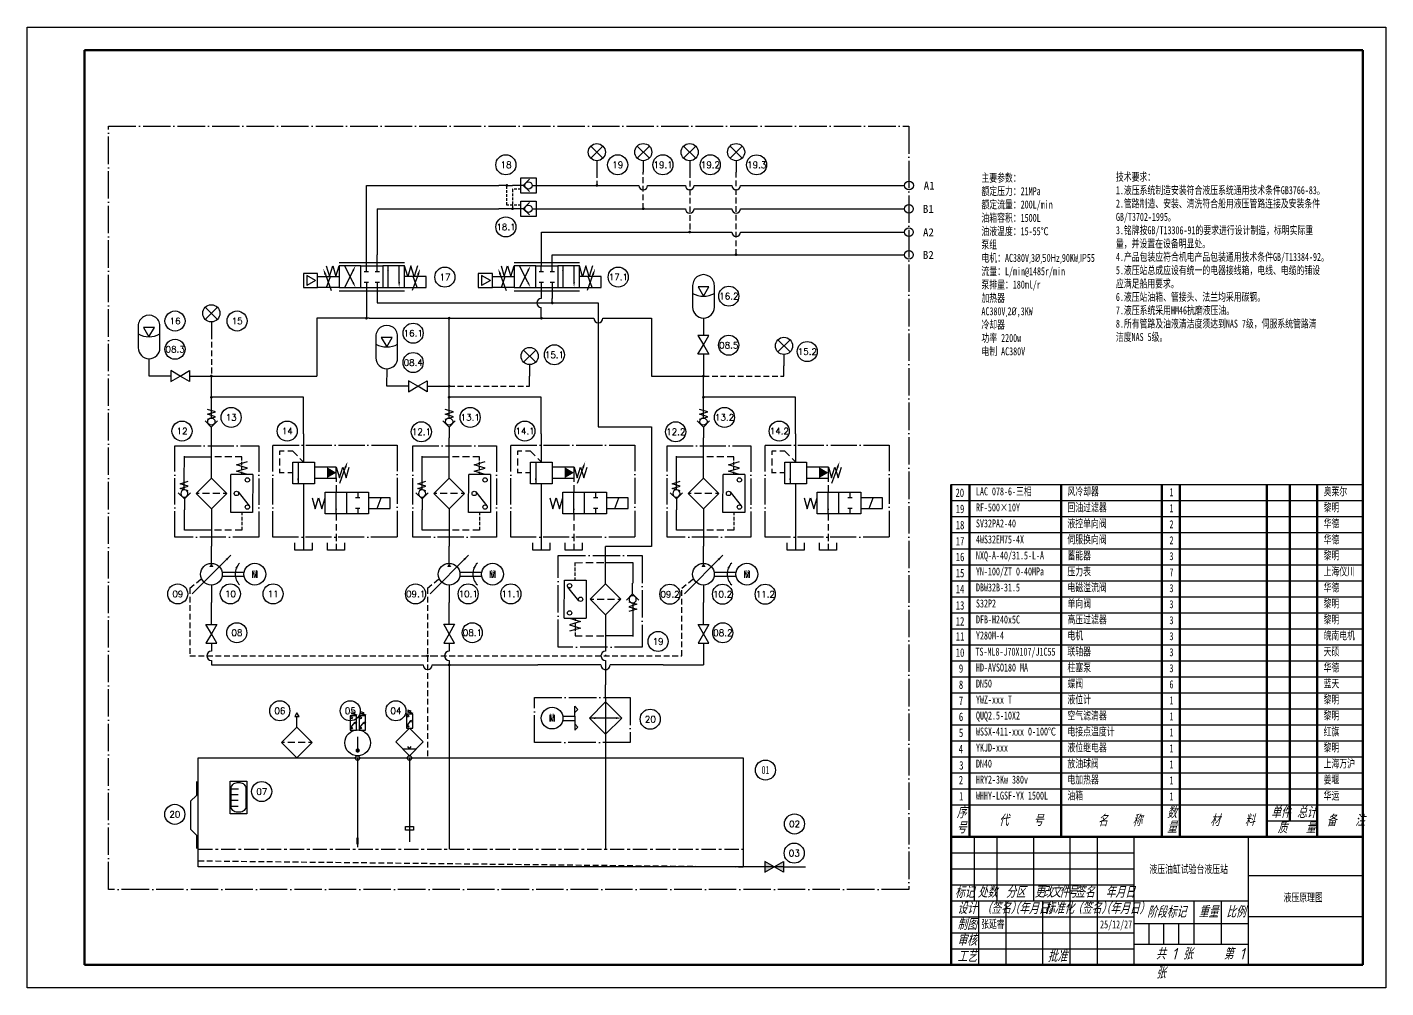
# Model space of a CAD drawing. Extents: x 245 to 8263, y -367 to 526.
# Drawn here: x 6086 to 6680, y 83 to 503 of the extents above; entities that cross this region are included whole.
import ezdxf
from ezdxf.enums import TextEntityAlignment as Align

# ---------------------------------------------------------------- set-up
doc = ezdxf.new("R2010")
doc.units = 0
doc.header["$LTSCALE"] = 5
doc.header["$MEASUREMENT"] = 0
for name, pattern in [('ACAD_ISO04W100', [30, 24, -3, 0, -3]), ('CENTER', [2, 1.25, -0.25, 0.25, -0.25]), ('HIDDEN', [0.375, 0.25, -0.125])]:
    doc.linetypes.add(name, pattern=pattern)
doc.layers.get('0').update_dxf_attribs({"linetype": 'CONTINUOUS'})
for name, color, linetype in [('11', 1, 'CONTINUOUS'), ('12', 2, 'CONTINUOUS'), ('16', 6, 'CONTINUOUS')]:
    doc.layers.add(name, color=color, linetype=linetype)
for name, color, linetype, lineweight in [('L7', 4, 'CONTINUOUS', 25), ('标注层', 7, 'CONTINUOUS', 25), ('符号 (ISO)', 7, 'CONTINUOUS', 25), ('粗实线', 7, 'CONTINUOUS', 50), ('细实线', 7, 'CONTINUOUS', 25)]:
    doc.layers.add(name, color=color, linetype=linetype, lineweight=lineweight)
doc.styles.add('GB 3.5', font='simfang.ttf', dxfattribs={"width": 0.7, "height": 3.5})
doc.styles.add('GB（5.0）', font='仿宋_GB2312.ttf', dxfattribs={"width": 0.75})
doc.styles.add('HZ', font='txt', dxfattribs={"bigfont": 'hztxt'})
doc.styles.get("Standard").update_dxf_attribs({"font": '仿宋_GB2312.ttf', "height": 3.5})
doc.styles.add('样式 1', font='gbeitc.shx', dxfattribs={"height": 18, "bigfont": 'gbcbig.shx'})

# ---------------------------------------------------------------- blocks, each defined once
blk = doc.blocks.new('单向阀（简易符号）带弹簧')
at = {"layer": '11'}
for p, q in [((1.92, 11.94), (-1.83, 13.07)), ((-0.03, 9.18), (-0.03, 14.18)), ((-2.88, 7.8), (-0.05, 4.97)), ((-1.83, 8.58), (1.92, 9.69)), ((-1.81, 10.82), (1.92, 11.94)), ((1.92, 9.69), (-1.81, 10.82)), ((-0.05, 4.97), (2.78, 7.8)), ((-0.05, 4.98), (-0.05, -0.02))]:
    blk.add_line(p, q, dxfattribs=at)
blk.add_circle((-0.05, 7.44), 1.67, dxfattribs=at)
blk = doc.blocks.new('过滤器')
at = {"layer": '11'}
for p, q in [((10.08, 0.04), (17.15, 7.11)), ((17.15, 7.11), (24.22, 0.04)), ((17.15, -7.04), (10.08, 0.04)), ((24.22, 0.04), (17.15, -7.04)), ((10.09, -0.01), (0.09, -0.01)), ((24.24, -0.01), (34.24, -0.01))]:
    blk.add_line(p, q, dxfattribs=at)
at = {"layer": '12'}
for p, q in [((17.15, 7.11), (17.15, 5.44)), ((17.15, 3.85), (17.15, 0.65)), ((17.15, -0.95), (17.15, -4.15)), ((17.15, -5.69), (17.15, -7.03))]:
    blk.add_line(p, q, dxfattribs=at)
blk = doc.blocks.new('5236', base_point=(344.92, 42.98))
at = {"layer": '11'}
for p, q in [((342.02, 47.87), (343.5, 42.87)), ((343.5, 42.87), (345, 47.86)), ((345, 47.86), (346.51, 42.87)), ((346.51, 42.87), (348.01, 47.87))]:
    blk.add_line(p, q, dxfattribs=at)
blk = doc.blocks.new('回油过滤器')
at = {"layer": '11'}
for p, q in [((0, -7.14), (0, 0)), ((0, -7.36), (12.47, -7.36)), ((12.47, -7.36), (12.47, -16.78)), ((-18.99, -32.95), (-18.97, -15.46)), ((-18.97, -15.46), (-8.97, -15.48)), ((-12.31, -24.92), (-17.34, -18.62)), ((-8.97, -15.48), (-8.99, -32.97)), ((12.48, -30.98), (12.47, -41.39)), ((-18.99, -32.95), (-8.99, -32.97)), ((12.47, -41.08), (0, -41.07)), ((0, -41.3), (0, -49.85))]:
    blk.add_line(p, q, dxfattribs=at)
for centre in [(-16.52, -17.96), (-11.52, -24.23), (-16.54, -30.48)]:
    blk.add_circle(centre, 1, dxfattribs=at)
at = {"layer": '12', "linetype": 'HIDDEN', "ltscale": 2.5}
for p, q in [((-13.98, -11.21), (-13.98, -9.61)), ((-13.97, -7.37), (0, -7.36)), ((-14, -34.96), (-14.01, -36.56)), ((-14.01, -37.21), (-14.01, -38.81)), ((-14, -32.99), (-14, -34.16)), ((-14.01, -39.47), (-14.01, -41.07)), ((-14.01, -41.05), (0, -41.07))]:
    blk.add_line(p, q, dxfattribs=at)
at = {"layer": '12'}
for p, q in [((-13.98, -13.47), (-13.98, -11.87)), ((-13.97, -8.96), (-13.97, -7.36)), ((-13.98, -15.44), (-13.98, -14.27))]:
    blk.add_line(p, q, dxfattribs=at)
at = {"layer": '12', "linetype": 'ACAD_ISO04W100', "ltscale": 0.1}
blk.add_lwpolyline([(-21.8, -4.13), (16.79, -4.13), (16.79, -46.19), (-21.8, -46.19)], close=True, dxfattribs=at)
at = {"layer": '11', "rotation": 90}
blk.add_blockref('过滤器', (-0.01, -41.39), dxfattribs=at)
at = {"layer": '11', "xscale": -1}
for name, p, rotation in [('单向阀（简易符号）带弹簧', (12.52, -16.8), 180), ('5236', (-11.64, -35.88), 89.93440482208143)]:
    blk.add_blockref(name, p, dxfattribs=dict(at, rotation=rotation))
blk = doc.blocks.new('电动机')
at = {"layer": '11'}
blk.add_circle((0.01, -0.08), 5, dxfattribs=at)
at = {"layer": '11', "style": 'HZ'}
blk.add_text('M', height=3.2, dxfattribs=at).set_placement((0.07, -0.1), align=Align.MIDDLE)
blk = doc.blocks.new('单向变量液压泵')
at = {"layer": '11'}
for p, q in [((-0.06, 17.98), (-0.06, 25.98)), ((8.8, 21.77), (-8.88, 4.09)), ((4.81, 14.06), (14.9, 14.06)), ((-0.06, 8.01), (-0.06, 0.01)), ((14.9, 12.06), (4.83, 12.06))]:
    blk.add_line(p, q, dxfattribs=at)
blk.add_circle((-0.08, 13.06), 5, dxfattribs=at)
blk.add_arc((17.85, 13.18), 7.03, 134.69287, 225.36484, dxfattribs=at)
at = {"layer": '12'}
for points in [[(6.48, 20.1), (7.15, 19.41), (8.86, 21.79)], [(-0.06, 18.05), (-1.06, 16.32), (0.94, 16.32)], [(10.89, 16.02), (11.7, 15.49), (12.87, 18.17)]]:
    blk.add_solid(points, dxfattribs=at)
blk = doc.blocks.new('变量泵')
at = {"layer": '11', "xscale": 0.95, "yscale": 0.95, "zscale": 0.95}
for name, p in [('单向变量液压泵', (0.06, -24.68)), ('电动机', (18.95, -12.19))]:
    blk.add_blockref(name, p, dxfattribs=at)
at = {"layer": '11', "insert": (18.21, -10.36), "char_height": 3.5, "width": 3.8597, "attachment_point": 1, "style": 'GB 3.5'}
blk.add_mtext('M', dxfattribs=at)
blk = doc.blocks.new('5171', base_point=(201.3, 88.5))
at = {"layer": '11'}
for p, q in [((201.38, 88.43), (201.38, 93.43)), ((213.38, 88.43), (201.38, 88.43)), ((213.38, 93.43), (213.38, 88.43))]:
    blk.add_line(p, q, dxfattribs=at)
blk = doc.blocks.new('先导式电磁溢流阀')
at = {"layer": '11'}
for p, q in [((14.07, 5.12), (14.07, -7.91)), ((9.07, -7.91), (19.07, -7.91)), ((9.07, -17.91), (9.07, -7.91)), ((11.58, -7.87), (11.58, -17.89)), ((19.07, -7.91), (19.07, -17.91)), ((29.11, -10.25), (19.13, -10.25)), ((29.11, -10.21), (30.59, -15.21)), ((29.11, -15.25), (29.11, -10.25)), ((30.59, -15.21), (32.1, -10.22)), ((33.27, -10.43), (30.6, -17.74)), ((32.1, -10.22), (33.6, -15.21)), ((33.6, -15.21), (35.1, -10.21)), ((19.07, -17.91), (9.07, -17.91)), ((14.07, -17.91), (14.07, -48.31)), ((19.11, -15.25), (29.11, -15.25)), ((17.96, -24.33), (19.44, -29.33)), ((19.44, -29.33), (20.95, -24.35)), ((20.95, -24.35), (22.45, -29.33)), ((22.45, -29.33), (23.95, -24.33)), ((23.99, -31.77), (23.99, -21.77)), ((23.99, -21.77), (43.99, -21.77)), ((29.01, -31.77), (29.01, -21.76)), ((33.99, -31.74), (33.99, -21.74)), ((38.02, -24.26), (40.02, -24.26)), ((39.02, -21.78), (39.02, -24.26)), ((53.98, -24.28), (43.98, -24.28)), ((43.99, -21.77), (43.99, -31.77)), ((47.91, -29.28), (49.73, -24.28)), ((53.98, -29.28), (53.98, -24.28)), ((40.02, -29.26), (38.02, -29.26)), ((39.02, -29.26), (39.02, -31.78)), ((43.98, -29.28), (53.98, -29.28)), ((33.99, -31.77), (23.99, -31.77)), ((43.99, -31.77), (33.99, -31.77))]:
    blk.add_line(p, q, dxfattribs=at)
at = {"layer": '12'}
for p, q in [((3.04, -2.9), (3.04, -4.62)), ((5.16, -2.93), (3.04, -2.93)), ((3.04, -6.22), (3.04, -9.42)), ((9.07, -2.93), (6.76, -2.93)), ((11.26, -5.09), (9.08, -2.91)), ((14.09, -7.91), (12.39, -6.22)), ((3.04, -11.02), (3.04, -12.92)), ((5.16, -12.91), (3.04, -12.91)), ((9.07, -12.91), (6.76, -12.91)), ((29.04, -15.19), (29.04, -16.91)), ((29.04, -18.51), (29.04, -21.71)), ((29.02, -31.53), (29.02, -34.82)), ((29.02, -36.42), (29.02, -39.36)), ((29.02, -40.97), (29.02, -44.26)), ((29.02, -45.46), (29.02, -48.4))]:
    blk.add_line(p, q, dxfattribs=at)
at = {"layer": '12', "linetype": 'ACAD_ISO04W100', "ltscale": 0.1}
blk.add_lwpolyline([(-0.03, -0.06), (57.08, -0.06), (57.08, -42.45), (-0.03, -42.45)], close=True, dxfattribs=at)
at = {"layer": '12'}
for points in [[(24.83, -15.24), (29.1, -12.77), (24.83, -10.26)], [(32.84, -10.27), (33.74, -10.59), (34.27, -7.72)], [(11.12, -15.37), (11.96, -15.37), (11.54, -17.89)], [(29.45, -29.26), (28.61, -29.26), (29.03, -31.78)]]:
    blk.add_solid(points, dxfattribs=at)
at = {"layer": '11', "xscale": 0.66, "yscale": 0.66, "zscale": 0.66}
for p in [(10.05, -48.32), (24.94, -48.32)]:
    blk.add_blockref('5171', p, dxfattribs=at)
blk = doc.blocks.new('5172', base_point=(208.32, 41.13))
at = {"layer": '11'}
for p, q in [((213.14, 46.67), (203.14, 46.67)), ((203.14, 36.67), (213.14, 36.67))]:
    blk.add_line(p, q, dxfattribs=at)
for centre, start, end in [((203.14, 41.67), 90, 270), ((213.14, 41.67), 270, 90)]:
    blk.add_arc(centre, 5, start, end, dxfattribs=at)
blk = doc.blocks.new('FHYF27')
at = {"layer": '11'}
blk.add_line((-0.03, 8.01), (-0.03, 0.01), dxfattribs=at)
blk.add_lwpolyline([(2.49, 22.4), (-2.51, 22.4), (-0.01, 18.07)], close=True, dxfattribs=at)
blk.add_arc((0.01, 28.12), 10.05, 240.16091, 299.83909, dxfattribs=at)
at = {"layer": '11', "rotation": 90}
blk.add_blockref('5172', (0.55, 18.19), dxfattribs=at)
blk = doc.blocks.new('截止阀')
at = {"layer": '11'}
for p, q in [((10.02, 0.01), (0.02, 0.01)), ((14.37, 0.01), (10.04, 2.51)), ((10.04, 2.51), (10.04, -2.49)), ((10.04, -2.49), (14.37, 0.01)), ((14.36, 0.01), (18.69, 2.51)), ((18.69, -2.49), (14.36, 0.01)), ((18.69, 2.51), (18.69, -2.49)), ((18.71, 0.01), (28.71, 0.01))]:
    blk.add_line(p, q, dxfattribs=at)
blk = doc.blocks.new('圆点')
at = {"layer": '12', "const_width": 0.625}
blk.add_lwpolyline([(-0.35, 0.06, 1), (0.28, 0.06, 1)], format="xyb", close=True, dxfattribs=at)
blk = doc.blocks.new('E型')
at = {"layer": '11'}
for p, q in [((1.5, 7.43), (3.5, 7.43)), ((2.49, 7.43), (2.49, 9.94)), ((6.5, 7.43), (8.5, 7.43)), ((7.49, 7.43), (7.49, 9.94)), ((1.5, 2.54), (3.5, 2.54)), ((2.49, 2.54), (2.49, 0.02)), ((6.5, 2.54), (8.5, 2.54)), ((7.49, 2.54), (7.49, 0.02))]:
    blk.add_line(p, q, dxfattribs=at)
blk = doc.blocks.new('5221', base_point=(319.6, 303.8))
at = {"layer": '11'}
blk.add_line((318.28, 300.92), (315.62, 293.63), dxfattribs=at)
at = {"layer": '12'}
blk.add_solid([(317.83, 301.09), (318.73, 300.76), (319.26, 303.63)], dxfattribs=at)
blk = doc.blocks.new('FHYA10', base_point=(659.66, 112.03))
at = {"layer": '11'}
for p, q in [((653.65, 112.02), (655.13, 107.02)), ((655.13, 107.02), (656.64, 112)), ((656.64, 112), (658.14, 107.02)), ((658.14, 107.02), (659.64, 112.02))]:
    blk.add_line(p, q, dxfattribs=at)
blk = doc.blocks.new('FHYA13', base_point=(778.42, 446.4))
at = {"layer": '11'}
for p, q in [((768.41, 451.41), (778.41, 451.41)), ((768.41, 446.41), (768.41, 451.41)), ((772.54, 446.41), (774.36, 451.41)), ((778.41, 446.41), (768.41, 446.41))]:
    blk.add_line(p, q, dxfattribs=at)
blk = doc.blocks.new('电磁换向阀')
at = {"layer": '11'}
for p, q in [((-2.49, 10.03), (-2.49, 15.03)), ((2.49, 10.03), (2.49, 15.03)), ((-25.04, 6.49), (-31.54, 6.49)), ((-31.54, 6.49), (-31.54, -0.01)), ((-25.04, -0.01), (-25.04, 6.49)), ((-15.07, 11.48), (14.98, 11.48)), ((-15.04, 9.99), (-15.04, -0.01)), ((-5.04, 9.99), (-15.04, 9.99)), ((-8.68, 2.28), (-12.59, 10.04)), ((-8.65, 7.76), (-12.54, 0.02)), ((-5.04, -0.01), (-5.04, 9.99)), ((-5, 9.99), (5, 9.99)), ((15, 10), (5, 10)), ((5, 10), (5, 0)), ((7.46, 0.06), (7.46, 10.04)), ((12.54, 2.54), (12.54, 10.01)), ((15, 0), (15, 10)), ((-30, 5.59), (-30, 0.9)), ((-25.93, 3.24), (-30, 5.59)), ((-25.93, 3.24), (-30, 0.9)), ((-5, 0), (5, 0)), ((-31.54, -0.01), (-25.04, -0.01)), ((-15.07, -1.52), (14.98, -1.52)), ((-15.04, -0.01), (-5.04, -0.01)), ((-2.53, -0.01), (-2.53, -5.01)), ((2.49, -0.01), (2.49, -5.01)), ((5, 0), (15, 0))]:
    blk.add_line(p, q, dxfattribs=at)
at = {"layer": '12'}
for points in [[(-9.02, 7.95), (-8.27, 7.57), (-7.52, 10.01)], [(7, 7.52), (7.84, 7.52), (7.42, 10.04)], [(-8.3, 2.47), (-9.05, 2.09), (-7.54, 0.03)], [(12.96, 2.54), (12.12, 2.54), (12.54, 0.02)]]:
    blk.add_solid(points, dxfattribs=at)
at = {"layer": '11', "xscale": -1}
blk.add_blockref('5221', (-22.71, 8.83), dxfattribs=at)
at = {"layer": '11'}
blk.add_blockref('5221', (22.57, 8.83), dxfattribs=at)
at = {"layer": '16'}
for name, p in [('FHYA10', (-15.02, 10.02)), ('FHYA13', (-15.03, -0.02))]:
    blk.add_blockref(name, p, dxfattribs=at)
at = {"layer": '16', "xscale": -1}
for name, p in [('FHYA10', (14.98, 10.02)), ('FHYA13', (14.99, -0.02))]:
    blk.add_blockref(name, p, dxfattribs=at)
blk = doc.blocks.new('伺服阀')
at = {"layer": '11', "xscale": 0.95, "yscale": 0.95, "zscale": 0.95}
for name, p in [('电磁换向阀', (-2.36, 10.81)), ('E型', (-7.13, 10.78))]:
    blk.add_blockref(name, p, dxfattribs=at)
blk = doc.blocks.new('双向液压锁')
at = {"layer": '11'}
for p, q in [((3.72, 0), (0, 0)), ((3.72, 0), (6.24, 0)), ((11.24, 0), (6.24, 0)), ((10.2, -0.02), (10.18, 3.48)), ((10.18, 3.48), (17.18, 3.48)), ((14.07, 2.83), (11.24, 0)), ((11.24, 0), (14.07, -2.83)), ((17.18, 3.48), (17.18, -3.52)), ((10.18, -3.52), (10.15, -0.02)), ((17.18, -3.52), (10.18, -3.52)), ((15.45, -0.01), (20.45, -0.01)), ((11.24, -10.74), (0.01, -10.74)), ((10.18, -14.26), (10.15, -10.76)), ((10.2, -10.76), (10.18, -7.26)), ((10.18, -7.26), (17.18, -7.26)), ((14.07, -7.91), (11.24, -10.74)), ((11.24, -10.74), (14.07, -13.57)), ((15.45, -10.75), (20.45, -10.75)), ((17.18, -7.26), (17.18, -14.26)), ((17.18, -14.26), (10.18, -14.26))]:
    blk.add_line(p, q, dxfattribs=at)
for centre in [(13.7, 0.01), (13.7, -10.73)]:
    blk.add_circle(centre, 1.67, dxfattribs=at)
at = {"layer": '12', "linetype": 'HIDDEN'}
for p, q in [((3.72, -9.01), (3.72, 0)), ((10.17, -1.77), (6.33, -1.79)), ((6.33, -1.79), (6.33, -10.74)), ((10.19, -9.01), (3.72, -9.01))]:
    blk.add_line(p, q, dxfattribs=at)
blk = doc.blocks.new('风冷却器')
at = {"layer": '11'}
for p, q in [((17.62, -8.03), (17.62, -3.7)), ((17.62, -6.53), (19.04, -5.12)), ((24.05, -8.95), (31.12, -1.88)), ((31.12, -0.11), (31.12, -14.19)), ((31.12, -1.88), (38.19, -8.95)), ((12.41, -9.93), (17.62, -9.93)), ((12.42, -8.03), (17.62, -8.03)), ((17.62, -8.03), (17.62, -9.93)), ((17.62, -9.93), (17.62, -14.25)), ((17.62, -11.42), (19.04, -12.84)), ((31.12, -16.02), (24.05, -8.95)), ((35.63, -8.92), (24.09, -8.92)), ((38.19, -8.95), (31.12, -16.02)), ((17.62, -14.25), (19.04, -12.84)), ((31.12, -14.23), (31.12, -19.23))]:
    blk.add_line(p, q, dxfattribs=at)
at = {"layer": '12', "linetype": 'ACAD_ISO04W100', "ltscale": 0.1}
blk.add_lwpolyline([(0, 0), (41.91, 0), (41.91, -19.65), (0, -19.65)], close=True, dxfattribs=at)
at = {"layer": '12'}
for points in [[(26.61, -9.36), (26.61, -8.52), (24.09, -8.94)], [(35.63, -8.5), (35.63, -9.34), (38.15, -8.92)]]:
    blk.add_solid(points, dxfattribs=at)
at = {"layer": '11', "xscale": 0.95, "yscale": 0.95, "zscale": 0.95}
blk.add_blockref('电动机', (7.75, -8.88), dxfattribs=at)
at = {"layer": '11', "insert": (6.8, -7.04), "char_height": 3.5, "width": 4.8614, "attachment_point": 1, "style": 'GB 3.5'}
blk.add_mtext('M', dxfattribs=at)
blk = doc.blocks.new('压力指示器')
at = {"layer": '11'}
for p, q in [((-2.74, 11.49), (2.57, 6.19)), ((-2.73, 6.18), (2.57, 11.48)), ((-0.07, 5.09), (-0.07, 0.09))]:
    blk.add_line(p, q, dxfattribs=at)
blk.add_circle((-0.09, 8.84), 3.75, dxfattribs=at)
blk = doc.blocks.new('空气滤清器')
at = {"layer": '11'}
for p, q in [((-1, 19.09), (1.01, 19.09)), ((0.01, 20.82), (-0.99, 19.09)), ((1.01, 19.09), (0.01, 20.82)), ((0.01, 14.09), (0.01, 19.09)), ((-7.07, 7.07), (0, 14.14)), ((0, 14.14), (7.07, 7.07)), ((0, 0), (-7.07, 7.07)), ((7.07, 7.07), (0, 0))]:
    blk.add_line(p, q, dxfattribs=at)
at = {"layer": '12'}
for p, q in [((-5.73, 7.07), (-7.07, 7.07)), ((-0.99, 7.07), (-4.19, 7.07)), ((3.81, 7.07), (0.61, 7.07)), ((7.07, 7.07), (5.4, 7.07))]:
    blk.add_line(p, q, dxfattribs=at)
blk = doc.blocks.new('电液位计')
at = {"layer": '11'}
for p, q in [((0.48, -3.51), (3.89, -3.51)), ((0.48, -6.15), (3.8, -6.15)), ((0.48, -8.8), (3.8, -8.8)), ((0.48, -11.44), (3.8, -11.44))]:
    blk.add_line(p, q, dxfattribs=at)
blk.add_lwpolyline([(0, 0), (7.78, 0), (7.78, -14.95), (0, -14.95)], close=True, dxfattribs=at)
blk.add_lwpolyline([(3.33, -0.66), (4.45, -0.66, -0.414214), (7.3, -3.51), (7.3, -11.44, -0.414214), (4.45, -14.29), (3.33, -14.29, -0.414214), (0.48, -11.44), (0.48, -3.51, -0.414214)], format="xyb", close=True, dxfattribs=at)
blk = doc.blocks.new('液位继电器')
at = {"layer": '11'}
for p, q in [((0.49, 13), (-0.49, 13.3)), ((-0.49, 12.71), (0.49, 13)), ((0.49, 12.41), (-0.49, 12.71)), ((-0.49, 12.12), (0.49, 12.41)), ((-0.45, 12.94), (0.99, 12.41)), ((0, 8), (-4, 4)), ((-0.7, 8.72), (0.43, 10.22)), ((4, 4), (0, 8)), ((-4, 4), (0, 0)), ((0, 0), (4, 4)), ((-2, 2), (2, 2)), ((0, 2), (-0.47, 2.7)), ((0, 2), (0.47, 2.7))]:
    blk.add_line(p, q, dxfattribs=at)
blk.add_lwpolyline([(-0.92, 8), (0.92, 8), (0.92, 12.12), (-0.92, 12.12)], close=True, dxfattribs=at)
for centre in [(-0.49, 11.55), (-0.49, 8.57), (0.64, 10.06)]:
    blk.add_circle(centre, 0.26, dxfattribs=at)
blk.add_solid([(-0.48, 12.85), (-0.42, 13.03), (-0.98, 13.14)], dxfattribs=at)
blk = doc.blocks.new('电接点温度计')
at = {"layer": '11'}
for p, q in [((-0.75, 12.49), (-1.73, 12.79)), ((-1.73, 12.2), (-0.75, 12.49)), ((-0.75, 11.9), (-1.73, 12.2)), ((-1.73, 11.61), (-0.75, 11.9)), ((-1.69, 12.43), (-0.25, 11.9)), ((1.86, 12.49), (0.87, 12.79)), ((0.87, 11.61), (1.86, 11.9)), ((0.88, 12.2), (1.86, 12.49)), ((1.86, 11.9), (0.88, 12.2)), ((0.92, 12.43), (2.36, 11.9)), ((-1.93, 8.21), (-0.8, 9.7)), ((0.67, 8.21), (1.8, 9.7)), ((0.02, 1.52), (0.02, 5.49))]:
    blk.add_line(p, q, dxfattribs=at)
for points in [[(-2.16, 7.49), (-0.31, 7.49), (-0.31, 11.61), (-2.16, 11.61)], [(0.44, 7.49), (2.29, 7.49), (2.29, 11.61), (0.44, 11.61)]]:
    blk.add_lwpolyline(points, close=True, dxfattribs=at)
at = {"layer": '11', "const_width": 0.625}
blk.add_lwpolyline([(-0.29, 1.52, 1), (0.34, 1.52, 1)], format="xyb", close=True, dxfattribs=at)
at = {"layer": '11'}
for centre, radius in [((-1.73, 11.04), 0.26), ((-1.73, 8.05), 0.26), ((-0.6, 9.55), 0.26), ((0.88, 11.04), 0.26), ((0.88, 8.05), 0.26), ((2.01, 9.55), 0.26), ((0, 3.75), 3.75)]:
    blk.add_circle(centre, radius, dxfattribs=at)
for points in [[(-1.72, 12.34), (-1.65, 12.52), (-2.22, 12.62)], [(0.88, 12.34), (0.95, 12.52), (0.38, 12.62)]]:
    blk.add_solid(points, dxfattribs=at)
blk = doc.blocks.new('油箱组件')
at = {"layer": '11'}
h = blk.add_hatch(color=256, dxfattribs=at)
h.dxf.hatch_style = 1
h.paths.add_polyline_path([(70.13, 12.7), (69.03, 12.7), (69.03, 9.87), (70.13, 9.87)])
h = blk.add_hatch(color=256, dxfattribs=at)
h.dxf.hatch_style = 1
h.paths.add_polyline_path([(247.69, 2.37), (247.69, -2.38), (251.8, 0), (251.8, 0)])
h.paths.add_polyline_path([(251.8, 0), (251.81, 0), (255.92, -2.38), (255.92, 2.37)])
for p, q in [((69.58, 47.57), (69.58, 8.56)), ((92.34, 47.57), (92.34, 10.93))]:
    blk.add_line(p, q, dxfattribs=at)
blk.add_lwpolyline([(90.54, 17.59), (94.14, 17.59), (94.14, 15.95), (90.54, 15.95)], close=True, dxfattribs=at)
for centre in [(69.58, 47.57), (92.34, 47.57)]:
    blk.add_circle(centre, 1, dxfattribs=at)
at = {"layer": '12', "linetype": 'HIDDEN', "ltscale": 2}
blk.add_line((0, 2.62), (238.17, 0), dxfattribs=at)
at = {"layer": 'L7'}
for p, q in [((0, 47.57), (238.17, 47.57)), ((0, 0), (0, 47.57)), ((238.17, 47.57), (238.17, 0)), ((-0.79, 37.28), (-0.79, 31.17)), ((-0.79, 31.17), (-3.41, 28.74)), ((-3.41, 28.74), (-3.41, 16.43)), ((-3.41, 16.43), (-0.79, 13.81)), ((-0.79, 13.81), (-0.79, 7.99)), ((255.92, 0), (0, 0))]:
    blk.add_line(p, q, dxfattribs=at)
at = {"layer": 'L7', "linetype": 'CENTER'}
blk.add_line((0, 7.66), (238.17, 7.66), dxfattribs=at)
at = {"layer": '11'}
for name, p, xscale, yscale, zscale in [('空气滤清器', (43.09, 47.57), 0.95, 0.95, 0.95), ('电接点温度计', (69.65, 48.57), 1.5, 1.5, 1.5), ('液位继电器', (92.34, 48.57), 1.5, 1.5, 1.5), ('电液位计', (13.88, 37.43), 0.95, 0.95, 0.95), ('截止阀', (238.16, -0.01), 0.95, 0.95, 0.95)]:
    blk.add_blockref(name, p, dxfattribs=dict(at, xscale=xscale, yscale=yscale, zscale=zscale))

msp = doc.modelspace()

# ---------------------------------------------------------------- linework, layer by layer
msp.add_line((6510.174, 148.9604), (6530.1612, 148.9604))
at = {"layer": '11'}
for p, q in [((6234.0681, 433.7132), (6291.913, 433.7132)), ((6234.0681, 403.3944), (6234.0681, 433.7132)), ((6311.3367, 433.7132), (6353.1899, 433.7132)), ((6356.9899, 433.7132), (6373.4833, 433.7132)), ((6377.2833, 433.7132), (6393.779, 433.7132)), ((6397.579, 433.7132), (6458.3139, 433.7132)), ((6458.3139, 433.7132), (6469.3574, 433.7132)), ((6238.8007, 423.5235), (6291.9214, 423.5235)), ((6238.8007, 423.5235), (6238.8007, 403.3944)), ((6311.3367, 423.5235), (6373.489, 423.5235)), ((6377.289, 423.5235), (6393.779, 423.5235)), ((6397.579, 423.5235), (6400.9097, 423.5235)), ((6400.9097, 423.5235), (6462.0363, 423.5235)), ((6462.0363, 423.5235), (6469.331, 423.5235)), ((6310.546, 403.4729), (6310.546, 413.2952)), ((6310.546, 413.2952), (6393.779, 413.2952)), ((6397.579, 413.2952), (6425.3359, 413.2952)), ((6425.3359, 413.2952), (6465.1114, 413.2952)), ((6465.1114, 413.2952), (6469.331, 413.2952)), ((6315.2786, 403.3944), (6399.1295, 403.3944)), ((6399.1295, 403.3944), (6463.4929, 403.3944)), ((6463.4929, 403.3944), (6469.331, 403.3944)), ((6234.0305, 384.3541), (6234.0305, 375.6898)), ((6238.8007, 384.3541), (6238.8007, 382.3541)), ((6238.8007, 382.3541), (6315.2786, 382.3541)), ((6310.5085, 375.6898), (6310.5085, 380.3541)), ((6315.2786, 382.3541), (6315.2786, 384.3541)), ((6315.2786, 382.3541), (6335.3998, 382.3541)), ((6335.3998, 382.3541), (6335.3998, 373.6898)), ((6235.3017, 375.6898), (6212.4346, 375.6898)), ((6212.4346, 375.6898), (6212.4346, 350.3768)), ((6235.3017, 375.6898), (6311.7796, 375.6898)), ((6270.184, 350.4043), (6270.184, 375.6898)), ((6311.7796, 375.6898), (6333.3998, 375.6898)), ((6337.3998, 375.6898), (6358.6287, 375.6898)), ((6358.6287, 375.6898), (6358.6287, 350.3768)), ((6335.3998, 373.6898), (6335.3998, 328.1166)), ((6379.0028, 368.1214), (6381.3778, 364.0078)), ((6383.7528, 368.1214), (6379.0028, 368.1214)), ((6379.0028, 359.8956), (6381.3778, 364.0092)), ((6381.3778, 364.0078), (6383.7528, 368.1214)), ((6381.3778, 364.0092), (6383.7528, 359.8956)), ((6383.7528, 359.8956), (6379.0028, 359.8956)), ((6381.379, 359.8768), (6381.379, 350.3768)), ((6416.5985, 350.3768), (6416.5985, 354.825)), ((6166.2388, 350.3768), (6212.4346, 350.3768)), ((6166.2534, 336.8542), (6166.2534, 350.4043)), ((6270.184, 336.8542), (6270.184, 350.4043)), ((6305.4034, 345.9287), (6305.4034, 350.3768)), ((6358.6287, 350.3768), (6381.3644, 350.3768)), ((6381.379, 336.8542), (6381.379, 350.4043)), ((6206.5779, 341.1058), (6166.2534, 341.1058)), ((6206.5779, 325.1338), (6206.5779, 341.1058)), ((6310.5085, 341.1058), (6270.184, 341.1058)), ((6310.5085, 325.1338), (6310.5085, 341.1058)), ((6421.7035, 341.1058), (6381.379, 341.1058)), ((6421.7035, 325.1338), (6421.7035, 341.1058)), ((6335.3998, 328.1166), (6358.6287, 328.1166)), ((6358.6287, 328.1166), (6358.6287, 275.7977)), ((6338.5956, 269.0107), (6338.5956, 275.7977)), ((6358.6287, 275.7977), (6338.5956, 275.7977)), ((6338.5956, 268.8053), (6350.4445, 268.8053)), ((6350.4445, 268.8053), (6350.4445, 259.8571)), ((6320.5537, 244.4917), (6320.5727, 261.1072)), ((6320.5727, 261.1072), (6330.0727, 261.0963)), ((6326.8976, 252.1262), (6322.1218, 258.1101)), ((6330.0727, 261.0963), (6330.0537, 244.4809)), ((6166.2607, 241.8541), (6166.2607, 251.3541)), ((6270.2166, 241.8594), (6270.2166, 251.3594)), ((6320.5537, 244.4917), (6330.0537, 244.4809)), ((6350.4558, 246.3649), (6350.4445, 236.4798)), ((6166.2619, 237.7217), (6163.8869, 241.8353)), ((6163.8869, 241.8353), (6168.6369, 241.8353)), ((6166.2619, 237.7232), (6163.8869, 233.6096)), ((6168.6369, 241.8353), (6166.2619, 237.7217)), ((6168.6369, 233.6096), (6166.2619, 237.7232)), ((6270.2178, 237.727), (6267.8428, 241.8406)), ((6267.8428, 241.8406), (6272.5928, 241.8406)), ((6270.2178, 237.7285), (6267.8428, 233.6149)), ((6272.5928, 241.8406), (6270.2178, 237.727)), ((6272.5928, 233.6149), (6270.2178, 237.7285)), ((6163.8869, 233.6096), (6168.6369, 233.6096)), ((6166.2607, 233.5908), (6166.2607, 230.0528)), ((6267.8428, 233.6149), (6272.5928, 233.6149)), ((6270.2166, 233.5961), (6270.2166, 230.0528)), ((6350.4448, 236.7693), (6338.5956, 236.7828)), ((6338.5956, 236.564), (6338.5956, 230.0528)), ((6166.2607, 226.0528), (6166.2607, 224.0908)), ((6270.2166, 226.0528), (6270.2166, 224.0961)), ((6338.5956, 228.4394), (6338.5956, 228.0528)), ((6338.5956, 226.0528), (6338.5956, 215.3327)), ((6166.2607, 224.0908), (6173.9128, 224.0961)), ((6173.9128, 224.0961), (6231.4678, 224.0961)), ((6231.4678, 224.0961), (6258.8112, 224.0961)), ((6262.8112, 224.0961), (6308.9654, 224.0961)), ((6270.2166, 224.0961), (6270.2166, 143.495)), ((6336.5956, 224.0961), (6308.9654, 224.0961)), ((6360.6134, 224.0961), (6340.5956, 224.0961)), ((6363.708, 224.0961), (6360.6134, 224.0961)), ((6363.708, 224.0961), (6381.3963, 224.0908)), ((6338.5956, 209.6764), (6338.5956, 215.3327)), ((6326.5111, 204.6715), (6325.0961, 206.0865)), ((6338.5956, 190.5616), (6338.5956, 143.495))]:
    msp.add_line(p, q, dxfattribs=at)
at = {"layer": '11', "linetype": 'HIDDEN', "ltscale": 2}
for p, q in [((6334.7909, 439.5286), (6334.8056, 433.7132)), ((6355.0899, 423.5235), (6355.0899, 439.556)), ((6375.3801, 439.5286), (6375.3947, 413.2952)), ((6395.679, 403.3944), (6395.679, 439.556)), ((6166.2388, 369.0633), (6166.2534, 350.4043)), ((6270.184, 345.9287), (6305.4034, 345.9287)), ((6381.379, 350.3768), (6416.5985, 350.3768))]:
    msp.add_line(p, q, dxfattribs=at)
at = {"layer": '11'}
for centre, radius in [((6471.2574, 433.7132), 1.9), ((6471.231, 423.5235), 1.9), ((6471.231, 413.2952), 1.9), ((6471.231, 403.3944), 1.9), ((6322.8988, 258.7352), 0.95), ((6327.6496, 252.7827), 0.95), ((6322.8851, 246.8411), 0.95)]:
    msp.add_circle(centre, radius, dxfattribs=at)
for centre, radius, start, end in [((6355.0899, 433.7132), 1.9, 180, 0), ((6375.3833, 433.7132), 1.9, 180, 0), ((6395.679, 433.7132), 1.9, 180, 0), ((6375.389, 423.5235), 1.9, 180, 360), ((6395.679, 423.5235), 1.9, 180, 0), ((6395.679, 413.2952), 1.9, 180, 0), ((6310.5085, 382.3541), 2, 90, 270), ((6335.3998, 375.6898), 2, 180, 0), ((6166.2607, 228.0528), 2, 90, 270), ((6270.2166, 228.0528), 2, 90, 270), ((6338.5956, 228.0528), 2, 90, 270), ((6260.8112, 224.0961), 2, 180, 360), ((6338.5956, 224.0908), 2, 179.8475593, 0.1524407)]:
    msp.add_arc(centre, radius, start, end, dxfattribs=at)
at = {"layer": '12'}
for p, q in [((6325.32, 267.2853), (6325.3217, 268.8053)), ((6325.3129, 261.1262), (6325.3142, 262.2434)), ((6325.3151, 263.0034), (6325.3168, 264.5234))]:
    msp.add_line(p, q, dxfattribs=at)
at = {"layer": '12', "linetype": 'HIDDEN', "ltscale": 2.5}
for p, q in [((6325.3217, 268.7993), (6338.5956, 268.8053)), ((6325.3175, 265.1443), (6325.3193, 266.6643)), ((6325.2938, 244.4619), (6325.2926, 243.3447)), ((6325.2868, 238.3028), (6325.285, 236.7828)), ((6325.2892, 240.4437), (6325.2875, 238.9237)), ((6325.2917, 242.5847), (6325.2899, 241.0647)), ((6325.2851, 236.798), (6338.5956, 236.7828))]:
    msp.add_line(p, q, dxfattribs=at)
at = {"layer": '12', "linetype": 'HIDDEN', "ltscale": 2}
for p, q in [((6156.8468, 257.6766), (6161.7229, 261.6687)), ((6260.7773, 257.6766), (6265.6535, 261.6687)), ((6371.9724, 257.6766), (6376.8485, 261.6687)), ((6156.8468, 257.6766), (6156.8468, 228.0528)), ((6260.7773, 257.6766), (6260.7773, 228.0528)), ((6371.9724, 228.0528), (6371.9724, 257.6766)), ((6156.8468, 228.0528), (6262.7764, 228.0528)), ((6260.8112, 227.9975), (6260.8112, 183.4001)), ((6262.7764, 228.0528), (6371.9724, 228.0528))]:
    msp.add_line(p, q, dxfattribs=at)
at = {"layer": '12', "linetype": 'ACAD_ISO04W100', "ltscale": 0.1}
for points in [[(6121.2701, 459.5868), (6471.231, 459.5868), (6471.231, 125.9721), (6121.2701, 125.9721)], [(6317.8883, 271.8763), (6354.5438, 271.8763), (6354.5438, 231.9191), (6317.8883, 231.9191)]]:
    msp.add_lwpolyline(points, close=True, dxfattribs=at)
at = {"layer": '16'}
for centre in [(6295.0108, 442.762), (6343.8899, 442.762), (6363.6697, 442.7481), (6384.3767, 442.7481), (6404.6185, 442.7342), (6295.0108, 415.5683), (6268.3451, 393.6419), (6344.1169, 393.6558), (6392.4631, 385.3145), (6150.3569, 374.4482), (6177.4819, 374.4621), (6254.4593, 369.1086), (6150.3569, 362.0841), (6316.2148, 359.6964), (6392.4111, 363.861), (6426.7686, 361.0928), (6254.4593, 356.2908), (6174.8852, 332.3089), (6279.3719, 332.3228), (6390.5669, 332.3228), (6153.414, 326.3448), (6199.4115, 326.3448), (6258.0459, 326.0034), (6303.3159, 326.3448), (6369.2409, 326.0034), (6414.511, 326.3448), (6151.543, 255.1271), (6174.556, 255.141), (6193.2284, 255.141), (6255.5111, 255.1271), (6278.5241, 255.141), (6297.1965, 255.141), (6366.7062, 255.0069), (6389.7192, 255.0208), (6408.3916, 255.0208), (6177.3677, 238.163), (6280.3319, 238.163), (6361.5364, 234.3444), (6389.8235, 238.1492), (6196.165, 204.0292), (6226.977, 204.0292), (6246.912, 204.043), (6358.1226, 200.3662), (6408.4863, 178.1341), (6188.2464, 168.7292), (6150.2493, 158.7736), (6421.1676, 154.5543), (6421.057, 141.8004)]:
    msp.add_circle(centre, 4.3855, dxfattribs=at)
at = {"layer": '标注层'}
for p, q in [((6085.7241, 502.9188), (6679.7241, 502.9188)), ((6085.7241, 82.9188), (6085.7241, 502.9188)), ((6679.7241, 502.9188), (6679.7241, 82.9188)), ((6679.7241, 82.9188), (6085.7241, 82.9188))]:
    msp.add_line(p, q, dxfattribs=at)
at = {"layer": '粗实线'}
for p, q in [((6110.7241, 492.9188), (6669.7241, 492.9188)), ((6110.7241, 92.9188), (6110.7241, 492.9188)), ((6669.7241, 492.9188), (6669.7241, 92.9188)), ((6489.7241, 274.9188), (6489.7241, 302.9188)), ((6497.7241, 274.9188), (6497.7241, 302.9188)), ((6537.7241, 148.9188), (6537.7241, 302.9188)), ((6581.7241, 148.9188), (6581.7241, 302.9188)), ((6589.7241, 148.9188), (6589.7241, 302.9188)), ((6627.7241, 148.9188), (6627.7241, 302.9188)), ((6637.7241, 162.9188), (6637.7241, 302.9188)), ((6649.7241, 148.9188), (6649.7241, 302.9188)), ((6489.7241, 148.9188), (6489.7241, 274.9188)), ((6497.7241, 148.9188), (6497.7241, 274.9188)), ((6669.7241, 148.9188), (6669.7241, 183.9188)), ((6489.7241, 92.9188), (6489.7241, 162.9188)), ((6637.7241, 162.9188), (6637.7241, 155.9188)), ((6489.7241, 148.9188), (6669.7241, 148.9188)), ((6489.7241, 148.9188), (6669.7241, 148.9188)), ((6669.7241, 148.9188), (6669.7241, 92.9188)), ((6669.7241, 92.9188), (6110.7241, 92.9188)), ((6489.7241, 92.9188), (6669.7241, 92.9188))]:
    msp.add_line(p, q, dxfattribs=at)
at = {"layer": '细实线'}
for p, q in [((6489.7241, 302.9188), (6669.7241, 302.9188)), ((6489.7241, 302.9188), (6669.7241, 302.9188)), ((6489.7241, 295.9188), (6669.7241, 295.9188)), ((6489.7241, 295.9188), (6669.7241, 295.9188)), ((6489.7241, 288.9188), (6669.7241, 288.9188)), ((6489.7241, 281.9188), (6669.7241, 281.9188)), ((6489.7241, 281.9188), (6669.7241, 281.9188)), ((6489.7241, 274.9188), (6669.7241, 274.9188)), ((6489.7241, 267.9188), (6669.7241, 267.9188)), ((6489.7241, 260.9188), (6669.7241, 260.9188)), ((6489.7241, 253.9188), (6669.7241, 253.9188)), ((6489.7241, 246.9188), (6669.7241, 246.9188)), ((6489.7241, 239.9188), (6669.7241, 239.9188)), ((6489.7241, 232.9188), (6669.7241, 232.9188)), ((6489.7241, 232.9188), (6669.7241, 232.9188)), ((6489.7241, 225.9188), (6669.7241, 225.9188)), ((6489.7241, 218.9188), (6669.7241, 218.9188)), ((6489.7241, 211.9188), (6669.7241, 211.9188)), ((6489.7241, 204.9188), (6669.7241, 204.9188)), ((6489.7241, 197.9188), (6669.7241, 197.9188)), ((6489.7241, 197.9188), (6669.7241, 197.9188)), ((6489.7241, 190.9188), (6669.7241, 190.9188)), ((6489.7241, 183.9188), (6669.7241, 183.9188)), ((6489.7241, 176.9188), (6669.7241, 176.9188)), ((6489.7241, 176.9188), (6669.7241, 176.9188)), ((6489.7241, 169.9188), (6669.7241, 169.9188)), ((6489.7241, 162.9188), (6669.7241, 162.9188)), ((6489.7241, 162.9188), (6669.7241, 162.9188)), ((6627.7241, 155.9188), (6649.7241, 155.9188)), ((6489.7241, 148.9188), (6669.7241, 148.9188)), ((6499.7241, 148.9188), (6499.7241, 120.9188)), ((6509.7241, 148.9188), (6509.7241, 120.9188)), ((6525.7241, 148.9188), (6525.7241, 120.9188)), ((6541.7241, 92.9188), (6541.7241, 148.9188)), ((6553.7241, 92.9188), (6553.7241, 148.9188)), ((6569.7241, 92.9188), (6569.7241, 148.9188)), ((6619.7241, 92.9188), (6619.7241, 148.9188)), ((6489.7241, 141.9188), (6569.7241, 141.9188)), ((6489.7241, 134.9188), (6569.7241, 134.9188)), ((6669.8237, 131.9138), (6619.8237, 131.9138)), ((6489.7241, 127.9188), (6569.7241, 127.9188)), ((6489.7241, 120.9188), (6619.7241, 120.9188)), ((6501.7241, 92.9188), (6501.7241, 120.9188)), ((6513.7241, 92.9188), (6513.7241, 120.9188)), ((6529.7241, 92.9188), (6529.7241, 120.9188)), ((6595.7241, 120.9188), (6595.7241, 101.9188)), ((6607.7241, 120.9188), (6607.7241, 101.9188)), ((6489.7241, 113.9188), (6569.7241, 113.9188)), ((6669.7241, 113.8956), (6619.7241, 113.8956)), ((6619.7241, 110.9188), (6569.7241, 110.9188)), ((6576.2241, 101.9188), (6576.2241, 110.9188)), ((6582.7241, 101.9188), (6582.7241, 110.9188)), ((6589.2241, 101.9188), (6589.2241, 110.9188)), ((6489.7241, 106.9188), (6569.7241, 106.9188)), ((6619.7241, 101.9188), (6569.7241, 101.9188)), ((6489.7241, 99.9188), (6569.7241, 99.9188))]:
    msp.add_line(p, q, dxfattribs=at)

# ---------------------------------------------------------------- block references
at = {"layer": '11'}
for name, p in [('压力指示器', (6334.8646, 439.4366)), ('压力指示器', (6355.1636, 439.464)), ('压力指示器', (6375.4537, 439.4366)), ('压力指示器', (6395.7527, 439.464)), ('伺服阀', (6238.7894, 378.302)), ('伺服阀', (6315.2674, 378.302)), ('压力指示器', (6166.3125, 368.9713)), ('压力指示器', (6305.4771, 350.2849)), ('压力指示器', (6416.6722, 354.7331)), ('变量泵', (6166.286, 276.0246)), ('变量泵', (6270.2166, 276.0246)), ('变量泵', (6381.4117, 276.0246)), ('风冷却器', (6307.4747, 209.7878)), ('油箱组件', (6160.5447, 135.831))]:
    msp.add_blockref(name, p, dxfattribs=at)
at = {"layer": '11', "xscale": 0.95, "yscale": 0.95, "zscale": 0.95}
for name, p in [('双向液压锁', (6291.913, 433.7245)), ('圆点', (6295.479, 433.6692)), ('圆点', (6334.8394, 433.6579)), ('圆点', (6297.9601, 423.4682)), ('圆点', (6355.1238, 423.4682)), ('圆点', (6375.4286, 413.2952)), ('圆点', (6395.679, 403.3944)), ('圆点', (6315.3271, 382.2988)), ('圆点', (6234.079, 375.6345)), ('圆点', (6270.2178, 375.6345)), ('圆点', (6310.5569, 375.6345)), ('截止阀', (6138.9748, 350.3668)), ('圆点', (6166.2873, 350.3216)), ('圆点', (6381.4129, 350.3216)), ('截止阀', (6242.9053, 345.9186)), ('圆点', (6270.2178, 345.8734)), ('圆点', (6166.2873, 341.0505)), ('圆点', (6270.2178, 341.0505)), ('圆点', (6381.4129, 341.0505)), ('单向阀（简易符号）带弹簧', (6166.286, 323.3829)), ('单向阀（简易符号）带弹簧', (6270.2166, 323.3829)), ('单向阀（简易符号）带弹簧', (6381.4117, 323.3829)), ('先导式电磁溢流阀', (6193.2124, 320.2706)), ('先导式电磁溢流阀', (6297.143, 320.2706)), ('先导式电磁溢流阀', (6408.3381, 320.2706)), ('圆点', (6260.8112, 227.9975)), ('圆点', (6270.2505, 224.0408))]:
    msp.add_blockref(name, p, dxfattribs=at)
at = {"layer": '11', "yscale": 0.95, "zscale": 0.95}
for name, p, xscale, rotation in [('FHYF27', (6381.4029, 368.1142), 0.95, 359.9843682537356), ('FHYF27', (6138.9901, 350.3768), 0.95, 359.9843682537356), ('FHYF27', (6242.9207, 345.9287), 0.95, 359.9843682537356), ('回油过滤器', (6166.286, 276.0246), 0.95, 180), ('回油过滤器', (6270.2166, 276.0246), 0.95, 180), ('回油过滤器', (6381.4117, 276.0246), 0.95, 180), ('过滤器', (6338.5906, 236.4798), 0.95, 90), ('单向阀（简易符号）带弹簧', (6350.4884, 259.8361), -0.95, 180), ('截止阀', (6381.4063, 251.3694), -0.95, 90), ('5236', (6327.5343, 241.7163), -0.95, 89.93440482208143)]:
    msp.add_blockref(name, p, dxfattribs=dict(at, xscale=xscale, rotation=rotation))

# ---------------------------------------------------------------- texts
at = {"layer": '11', "char_height": 3.5, "attachment_point": 1, "style": 'GB 3.5'}
for s, insert, width in [('技术要求：\\P1.液压系统制造安装符合液压系统通用技术条件GB3766-83。\\P2.管路制造、安装、清洗符合船用液压管路连接及安装条件GB/T3702-1995。\\P3.铭牌按GB/T13306-91的要求进行设计制造，标明实际重量，并设置在设备明显处。\\P4.产品包装应符合机电产品包装通用技术条件GB/T13384-92。\\P5.液压站总成应设有统一的电器接线箱，电线、电缆的铺设应满足船用要求。\\P6.液压站油箱、管接头、法兰均采用碳钢。\\P7.液压系统采用HM46抗磨液压油。\\P8.所有管路及油液清洁度须达到NAS 7级，伺服系统管路清洁度NAS 5级。', (6561.7155, 439.2364), 90.299089), ('主要参数：\\P额定压力：21MPa\\P额定流量：200L/min\\P油箱容积：1500L\\P油液温度：15-55℃\\P泵组\\P电机：AC380V{\\fISOCPEUR|b0|i0|c0|p34;,}3{\\fISOCPEUR|b0|i0|c0|p34;%%C,50Hz,}90KW{\\fISOCPEUR|b0|i0|c0|p34;,IP}55\\P流量：L/min@1485r/min\\P泵排量：180ml/r\\P加热器\\PAC380V{\\fISOCPEUR|b0|i0|c0|p34;,}2{\\fISOCPEUR|b0|i0|c0|p34;%%C},3KW\\P冷却器\\P功率 2200w\\P电制 AC380V', (6502.9264, 438.8036), 53.937113), ('LAC 078-6-三相', (6500.5325, 301.7158), 44), ('风冷却器', (6540.5325, 301.7158), 44), ('奥莱尔', (6652.5325, 301.7158), 44), ('RF-500×10Y', (6500.5325, 294.7158), 44), ('回油过滤器', (6540.5325, 294.7158), 44), ('黎明', (6652.5325, 294.7158), 44), ('SV32PA2-40', (6500.5325, 287.7158), 44), ('液控单向阀', (6540.5325, 287.7158), 44), ('华德', (6652.5325, 287.7158), 44), ('4WS32EM75-4X', (6500.5325, 280.7158), 44), ('伺服换向阀', (6540.5325, 280.7158), 44), ('华德', (6652.5325, 280.7158), 44), ('NXQ-A-40/31.5-L-A', (6500.5325, 273.7158), 44), ('蓄能器', (6540.5325, 273.7158), 44), ('黎明', (6652.5325, 273.7158), 44), ('YN-100/ZT 0-40MPa', (6500.5325, 266.7158), 44), ('压力表', (6540.5325, 266.7158), 44), ('上海仪川', (6652.5325, 266.7158), 44), ('DBW32B-31.5', (6500.5325, 259.7158), 44), ('电磁溢流阀', (6540.5325, 259.7158), 44), ('华德', (6652.5325, 259.7158), 44), ('S32P2', (6500.5325, 252.7158), 44), ('单向阀', (6540.5325, 252.7158), 44), ('黎明', (6652.5325, 252.7158), 44), ('DFB-H240x5C', (6500.5325, 245.7158), 44), ('高压过滤器', (6540.5325, 245.7158), 44), ('黎明', (6652.5325, 245.7158), 44), ('Y280M-4', (6500.5325, 238.7158), 44), ('电机', (6540.5325, 238.7158), 44), ('皖南电机', (6652.5325, 238.7158), 44), ('TS-ML8-J70X107/J1C55', (6500.3013, 231.6326), 44), ('联轴器', (6540.5325, 231.7158), 44), ('天硕', (6652.5325, 231.7158), 44), ('HD-AVSO180 MA', (6500.5325, 224.7158), 44), ('柱塞泵', (6540.5325, 224.7158), 44), ('华德', (6652.5325, 224.7158), 44), ('DN50', (6500.5325, 217.7158), 44), ('蝶阀', (6540.5325, 217.7158), 44), ('蓝天', (6652.5325, 217.7158), 44), ('YWZ-xxx T ', (6500.5325, 210.7158), 44), ('液位计', (6540.5325, 210.7158), 44), ('黎明', (6652.5325, 210.7158), 44), ('QUQ2.5-10X2', (6500.5325, 203.7158), 44), ('空气滤清器', (6540.5325, 203.7158), 44), ('黎明', (6652.5325, 203.7158), 44), ('WSSX-411-xxx 0-100℃', (6500.5325, 196.7158), 44), ('电接点温度计', (6540.5325, 196.7158), 44), ('红旗', (6652.5325, 196.7158), 44), ('液位继电器', (6540.5325, 189.7158), 44), ('黎明', (6652.5325, 189.7158), 44), ('YKJD-xxx', (6500.5325, 189.7158), 44), ('DN40', (6500.5325, 182.7158), 44), ('放油球阀', (6540.5325, 182.7158), 44), ('上海万沪', (6652.5325, 182.7158), 44), ('HRY2-3Kw 380v', (6500.5325, 175.7158), 44), ('电加热器', (6540.5325, 175.7158), 44), ('姜堰', (6652.5325, 175.7158), 44), ('WHHY-LGSF-YX 1500L', (6500.5325, 168.7158), 44), ('油箱', (6540.5325, 168.7158), 44), ('华运', (6652.5325, 168.7158), 44), ('液压油缸试验台液压站', (6576.368, 136.5446), 50), ('液压原理图', (6635.0186, 124.1982), 50), ('张延睿', (6502.7861, 112.5623), 50), ('25/12/27', (6554.8118, 112.3964), 50)]:
    msp.add_mtext(s, dxfattribs=dict(at, insert=insert, width=width))
at = {"layer": '11', "char_height": 3.5, "attachment_point": 1}
for s, insert in [('A1', (6477.6963, 435.3982)), ('B1', (6477.3271, 425.2086)), ('A2', (6477.3709, 414.9803)), ('B2', (6477.3271, 405.0795))]:
    msp.add_mtext_dynamic_manual_height_columns(s, width=9.91369, gutter_width=16.625, heights=[0], dxfattribs=dict(at, insert=insert))
at = {"layer": '11', "char_height": 3.5, "attachment_point": 7, "style": 'GB 3.5'}
for s, insert in [('1', (6585.1287, 297.8441)), ('1', (6585.1287, 290.8441)), ('2', (6585.1287, 283.8441)), ('2', (6585.1287, 276.8441)), ('3', (6585.1287, 269.8441)), ('7', (6585.1287, 262.8441)), ('3', (6585.1287, 255.8441)), ('3', (6585.1287, 248.8441)), ('3', (6585.1287, 241.8441)), ('3', (6585.1287, 234.8441)), ('3', (6585.1287, 227.8441)), ('3', (6585.1287, 220.8441)), ('6', (6585.1287, 213.8441)), ('1', (6585.1287, 206.8441)), ('1', (6585.1287, 199.8441)), ('1', (6585.1287, 192.8441)), ('1', (6585.1287, 185.8441)), ('1', (6585.1287, 178.8441)), ('1', (6585.1287, 171.8441)), ('1', (6585.1287, 164.8441))]:
    msp.add_mtext(s, dxfattribs=dict(at, insert=insert))
at = {"layer": '16', "style": 'HZ'}
for s, p in [('18', (6295.0628, 442.7481)), ('19', (6343.9419, 442.7481)), ('19.1', (6363.7217, 442.7342)), ('19.2', (6384.4287, 442.7342)), ('19.3', (6404.6705, 442.7203)), ('18.1', (6295.0628, 415.5545)), ('17', (6268.3971, 393.628)), ('17.1', (6344.169, 393.6419)), ('16.2', (6392.5151, 385.3006)), ('16', (6150.4089, 374.4344)), ('15', (6177.5339, 374.4482)), ('16.1', (6254.5113, 369.0948)), ('08.3', (6150.4089, 362.0702)), ('08.5', (6392.4631, 363.8472)), ('15.2', (6426.8206, 361.079)), ('08.4', (6254.5113, 356.2769)), ('15.1', (6316.2669, 359.6825)), ('13', (6174.9373, 332.2951)), ('13.1', (6279.4239, 332.3089)), ('13.2', (6390.6189, 332.3089)), ('12', (6153.466, 326.3309)), ('14', (6199.4635, 326.3309)), ('12.1', (6258.0979, 325.9895)), ('14.1', (6303.3679, 326.3309)), ('12.2', (6369.293, 325.9895)), ('14.2', (6414.563, 326.3309)), ('09', (6151.595, 255.1133)), ('10', (6174.608, 255.1271)), ('11', (6193.2804, 255.1271)), ('09.1', (6255.5632, 255.1133)), ('10.1', (6278.5761, 255.1271)), ('11.1', (6297.2485, 255.1271)), ('09.2', (6366.7582, 254.9931)), ('10.2', (6389.7712, 255.0069)), ('11.2', (6408.4436, 255.0069)), ('08', (6177.4197, 238.1492)), ('08.1', (6280.3839, 238.1492)), ('08.2', (6389.8756, 238.1353)), ('19', (6361.5885, 234.3306)), ('06', (6196.2171, 204.0153)), ('05', (6227.029, 204.0153)), ('04', (6246.964, 204.0292)), ('20', (6358.1746, 200.3524)), ('07', (6188.2984, 168.7153)), ('20', (6150.3013, 158.7597)), ('02', (6421.2197, 154.5404)), ('03', (6421.109, 141.7865))]:
    msp.add_text(s, height=2.80675, dxfattribs=at).set_placement(p, align=Align.MIDDLE)
at = {"layer": '16', "style": 'GB 3.5', "width": 0.7}
msp.add_text('01', height=3.5, dxfattribs=at).set_placement((6408.5384, 178.1203), align=Align.MIDDLE)
at = {"layer": '符号 (ISO)', "char_height": 3.7, "attachment_point": 7, "style": 'GB（5.0）'}
for s, insert in [('20', (6491.5707, 297.4421)), ('19', (6491.6772, 290.3987)), ('18', (6491.6772, 283.3552)), ('17', (6491.6772, 276.3118)), ('16', (6491.6772, 269.4007)), ('15', (6491.6772, 262.3573)), ('14', (6491.6772, 255.4019)), ('13', (6491.6772, 248.2224)), ('12', (6491.6772, 241.315)), ('11', (6491.6772, 234.7087)), ('10', (6491.6772, 227.5772)), ('9', (6493.0577, 220.6323)), ('8', (6493.0577, 213.5888)), ('7', (6493.0577, 206.5894)), ('6', (6493.0577, 199.5019)), ('5', (6493.0755, 192.5025)), ('4', (6493.0044, 185.5031)), ('3', (6493.1998, 178.2841)), ('2', (6493.0222, 171.8875)), ('1', (6493.1287, 164.8441))]:
    msp.add_mtext(s, dxfattribs=dict(at, insert=insert))
at = {"layer": '细实线', "char_height": 5, "attachment_point": 1, "style": '样式 1'}
for s, insert, width in [('序', (6492.0402, 162.0702), 25), ('数', (6584.027, 162.0376), 25), ('单件', (6629.4943, 162.1544), 25), ('总计', (6640.8351, 162.1544), 25), ('号', (6492.0402, 155.4374), 25), ('代    号', (6510.537, 158.6885), 25), ('名    称', (6553.7783, 158.5782), 25), ('量', (6584.027, 155.6219), 25), ('材    料', (6602.9405, 158.6334), 25), ('质   量', (6632.3139, 155.4247), 25), ('备   注', (6653.8544, 158.5958), 25), ('标记', (6491.282, 127.2173), 25), ('处数', (6501.282, 127.3331), 25), ('分区', (6513.6186, 127.2559), 25), ('{\\T0.85;更改文件号}', (6526.1218, 127.3717), 25), ('签名', (6543.8206, 127.2945), 25), ('年月日 ', (6557.1678, 127.2945), 25), ('设计', (6492.3488, 120.2173), 25), ('（签名）', (6502.9146, 120.2641), 25), ('（年月日）', (6515.1104, 120.1426), 25), ('标准化', (6530.5883, 120.2559), 25), ('（签名）', (6542.5625, 120.2641), 25), ('（年月日）', (6554.9344, 120.1426), 25), ('阶段标记', (6575.361, 118.5886), 25), ('重量', (6597.8913, 118.6374), 25), ('比例', (6609.8913, 118.6374), 25), ('制图', (6492.3488, 113.2173), 25), ('审核', (6492.3488, 106.2945), 25), ('工艺', (6492.3488, 99.1401), 25), ('批准', (6531.8206, 99.2559), 25), ('共 1 张     第 1 张', (6579.1916, 100.3044), 38.957612)]:
    msp.add_mtext(s, dxfattribs=dict(at, insert=insert, width=width))

doc.saveas('drawing.dxf')
